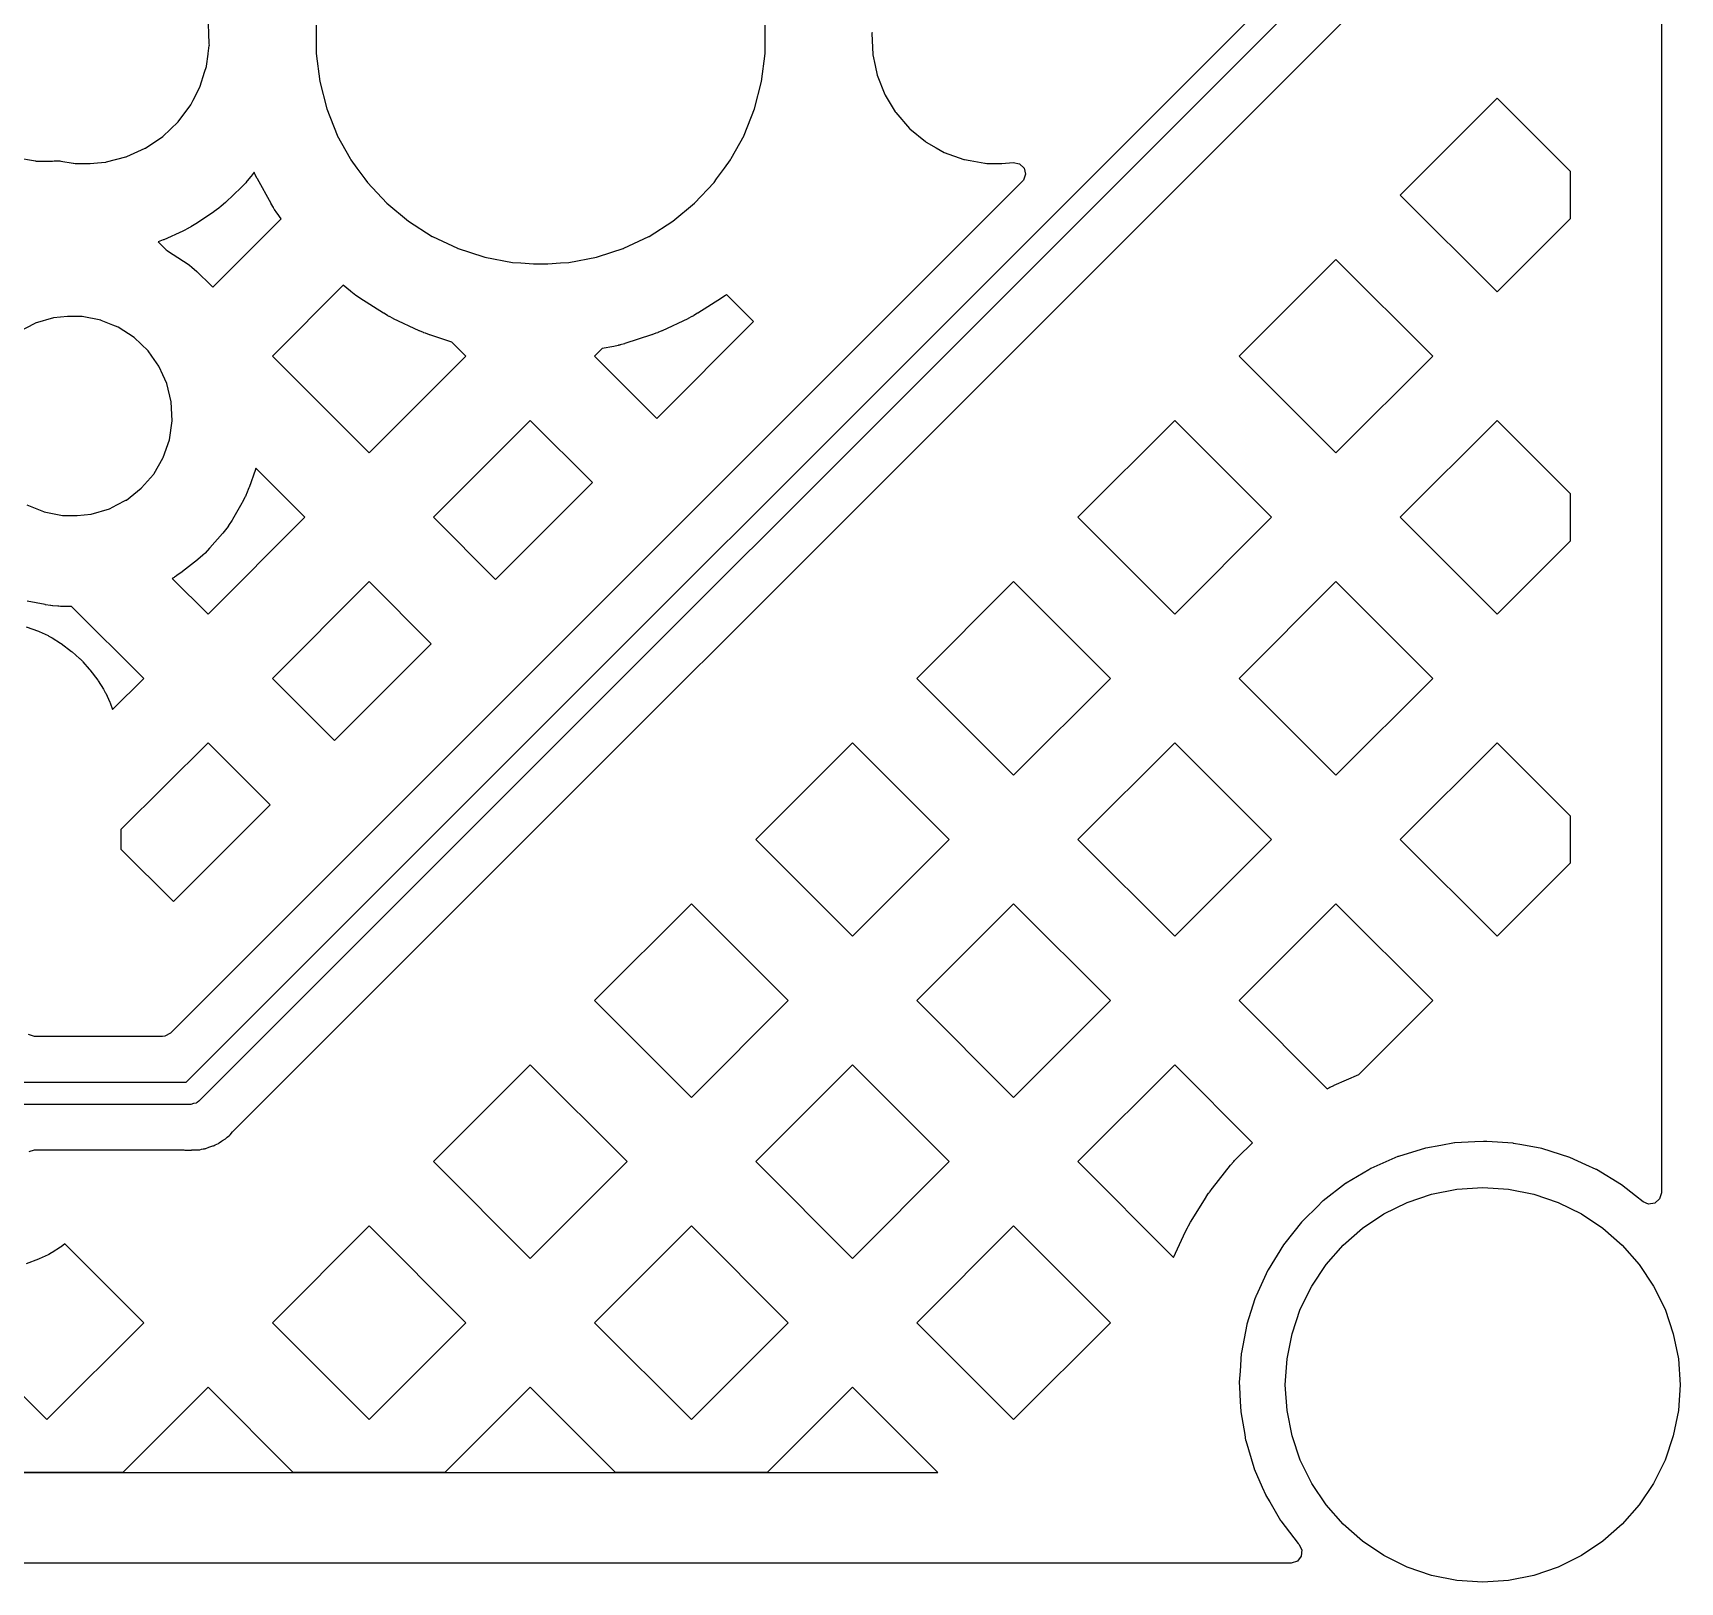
# Model space of a CAD drawing. Extents: x 124.3 to 210.2, y -114.7 to -26.3.
# Drawn here: x 191.84 to 210.2, y -114.7 to -97.43 of the extents above; entities that cross this region are included whole.
import ezdxf

# ---------------------------------------------------------------- set-up
doc = ezdxf.new("R2010")
doc.units = 0
doc.layers.add('BLACK', color=7, linetype='CONTINUOUS')

msp = doc.modelspace()

# ---------------------------------------------------------------- linework, layer by layer
at = {"layer": 'BLACK', "linetype": 'CONTINUOUS'}
for p, q in [((209.992, -30.6388), (209.992, -110.361)), ((193.548, -109.125), (208.375, -94.2982)), ((208.588, -94.4384), (193.688, -109.338)), ((204.509, -99.2372), (208.892, -94.8537)), ((193.802, -97.4358), (193.798, -97.3308)), ((193.806, -97.5513), (193.802, -97.4358)), ((194.998, -97.3426), (194.998, -97.6574)), ((200.002, -97.6574), (200.002, -97.3426)), ((201.194, -97.424), (201.193, -97.4346)), ((201.193, -97.4346), (201.202, -97.6692)), ((193.776, -97.7982), (193.794, -97.6662)), ((193.794, -97.6662), (193.795, -97.6574)), ((193.795, -97.6574), (193.806, -97.5707)), ((193.807, -97.5654), (193.806, -97.5513)), ((193.806, -97.5707), (193.807, -97.5654)), ((193.806, -97.5707), (193.806, -97.5707)), ((194.998, -97.6574), (195.037, -97.9698)), ((199.963, -97.9698), (200.002, -97.6574)), ((201.202, -97.6692), (201.203, -97.6744)), ((193.754, -97.8679), (193.775, -97.8033)), ((193.775, -97.8033), (193.776, -97.7982)), ((201.203, -97.6744), (201.228, -97.7929)), ((201.228, -97.7929), (201.25, -97.899)), ((193.628, -98.1772), (193.704, -98.0271)), ((193.704, -98.0271), (193.706, -98.0224)), ((193.704, -98.0271), (193.704, -98.0271)), ((193.706, -98.0224), (193.754, -97.8679)), ((195.037, -97.9698), (195.115, -98.2748)), ((199.885, -98.2748), (199.963, -97.9698)), ((201.25, -97.899), (201.336, -98.1174)), ((193.6, -98.2317), (193.628, -98.1772)), ((201.336, -98.1174), (201.339, -98.1219)), ((201.339, -98.1219), (201.452, -98.3075)), ((208.16, -98.1581), (207.081, -99.2372)), ((208.977, -98.9757), (208.16, -98.1581)), ((193.46, -98.42), (193.6, -98.2317)), ((195.115, -98.2748), (195.231, -98.5676)), ((199.769, -98.5676), (199.885, -98.2748)), ((201.452, -98.3075), (201.458, -98.3181)), ((201.458, -98.3181), (201.612, -98.4954)), ((193.095, -98.7132), (193.29, -98.5821)), ((193.29, -98.5821), (193.46, -98.42)), ((195.231, -98.5676), (195.233, -98.571)), ((195.233, -98.571), (195.233, -98.571)), ((195.233, -98.571), (195.375, -98.8294)), ((199.625, -98.8294), (199.767, -98.571)), ((199.767, -98.571), (199.769, -98.5676)), ((199.767, -98.571), (199.767, -98.571)), ((201.612, -98.4954), (201.616, -98.4988)), ((201.616, -98.4988), (201.789, -98.6409)), ((192.886, -98.8075), (193.09, -98.7154)), ((193.09, -98.7154), (193.095, -98.7132)), ((193.09, -98.7154), (193.09, -98.7154)), ((201.789, -98.6409), (201.789, -98.6409)), ((201.789, -98.6409), (201.794, -98.6443)), ((201.794, -98.6443), (201.798, -98.6469)), ((201.798, -98.6469), (201.798, -98.6469)), ((201.798, -98.6469), (201.909, -98.7099)), ((201.909, -98.7099), (201.998, -98.7605)), ((201.998, -98.7605), (202.218, -98.8406)), ((191.65, -98.8173), (191.868, -98.8566)), ((191.868, -98.8566), (191.868, -98.8566)), ((191.868, -98.8566), (191.872, -98.8574)), ((191.872, -98.8574), (191.889, -98.8582)), ((191.889, -98.8582), (191.894, -98.8584)), ((191.894, -98.8584), (191.894, -98.8584)), ((191.894, -98.8584), (191.896, -98.8585)), ((191.896, -98.8585), (192.058, -98.8585)), ((192.058, -98.8585), (192.078, -98.8568)), ((192.078, -98.8568), (192.109, -98.8542)), ((192.109, -98.8542), (192.142, -98.8557)), ((192.142, -98.8557), (192.152, -98.8576)), ((192.152, -98.8576), (192.289, -98.8823)), ((192.289, -98.8823), (192.293, -98.8825)), ((192.293, -98.8825), (192.293, -98.8825)), ((192.293, -98.8825), (192.312, -98.8834)), ((192.312, -98.8834), (192.312, -98.8834)), ((192.312, -98.8834), (192.314, -98.8835)), ((192.314, -98.8835), (192.479, -98.8835)), ((192.479, -98.8835), (192.56, -98.8766)), ((192.56, -98.8766), (192.649, -98.8691)), ((192.649, -98.8691), (192.654, -98.8687)), ((192.649, -98.8691), (192.649, -98.8691)), ((192.654, -98.8687), (192.659, -98.8673)), ((192.659, -98.8673), (192.876, -98.811)), ((192.659, -98.8673), (192.659, -98.8673)), ((192.876, -98.811), (192.881, -98.8097)), ((192.876, -98.811), (192.876, -98.811)), ((192.881, -98.8097), (192.886, -98.8075)), ((192.886, -98.8075), (192.886, -98.8075)), ((195.375, -98.8294), (195.383, -98.8435)), ((195.383, -98.8435), (195.45, -98.9363)), ((195.45, -98.9363), (195.539, -99.0576)), ((199.461, -99.0576), (199.55, -98.9363)), ((199.55, -98.9363), (199.617, -98.8435)), ((199.617, -98.8435), (199.625, -98.8294)), ((202.218, -98.8406), (202.224, -98.8415)), ((202.224, -98.8415), (202.224, -98.8415)), ((202.224, -98.8415), (202.286, -98.8527)), ((202.286, -98.8527), (202.449, -98.8823)), ((202.449, -98.8823), (202.453, -98.8825)), ((202.453, -98.8825), (202.453, -98.8825)), ((202.453, -98.8825), (202.472, -98.8834)), ((202.472, -98.8834), (202.472, -98.8834)), ((202.472, -98.8834), (202.474, -98.8835)), ((202.474, -98.8835), (202.639, -98.8835)), ((202.639, -98.8835), (202.767, -98.8726)), ((202.767, -98.8726), (202.837, -98.8868)), ((202.837, -98.8868), (202.888, -98.9363)), ((202.888, -98.9363), (202.904, -99.0055)), ((194.208, -99.1035), (194.164, -99.15)), ((194.212, -99.0996), (194.208, -99.1035)), ((194.226, -99.0837), (194.212, -99.0996)), ((194.23, -99.0796), (194.226, -99.0837)), ((194.27, -99.0295), (194.23, -99.0796)), ((194.273, -99.0253), (194.27, -99.0295)), ((194.306, -98.9815), (194.273, -99.0253)), ((194.309, -98.9884), (194.306, -98.9815)), ((194.311, -98.992), (194.309, -98.9884)), ((194.317, -99.0064), (194.311, -98.992)), ((194.319, -99.0099), (194.317, -99.0064)), ((194.341, -99.0526), (194.319, -99.0099)), ((194.343, -99.0561), (194.341, -99.0526)), ((194.494, -99.332), (194.343, -99.0561)), ((195.539, -99.0576), (195.568, -99.0982)), ((195.568, -99.0982), (195.784, -99.3278)), ((202.867, -99.0873), (198.119, -103.836)), ((199.216, -99.3278), (199.432, -99.0982)), ((199.432, -99.0982), (199.461, -99.0576)), ((202.88, -99.0723), (202.867, -99.0873)), ((202.904, -99.0055), (202.88, -99.0723)), ((208.977, -99.4987), (208.977, -98.9757)), ((193.986, -99.3194), (193.938, -99.3619)), ((193.99, -99.3158), (193.986, -99.3194)), ((194.16, -99.1537), (193.99, -99.3158)), ((194.073, -109.673), (204.509, -99.2372)), ((194.164, -99.15), (194.16, -99.1537)), ((207.081, -99.2372), (208.16, -100.316)), ((193.856, -99.4232), (193.662, -99.5544)), ((193.846, -100.262), (194.607, -99.5007)), ((193.861, -99.4202), (193.856, -99.4232)), ((193.913, -99.382), (193.861, -99.4202)), ((193.917, -99.3787), (193.913, -99.382)), ((193.933, -99.3653), (193.917, -99.3787)), ((193.938, -99.3619), (193.933, -99.3653)), ((194.496, -99.3354), (194.494, -99.332)), ((194.521, -99.3767), (194.496, -99.3354)), ((194.523, -99.38), (194.521, -99.3767)), ((194.531, -99.3934), (194.523, -99.38)), ((194.533, -99.3967), (194.531, -99.3934)), ((194.56, -99.4363), (194.533, -99.3967)), ((194.563, -99.4395), (194.56, -99.4363)), ((194.607, -99.5007), (194.563, -99.4395)), ((195.784, -99.3278), (196.026, -99.5285)), ((198.974, -99.5285), (199.216, -99.3278)), ((208.16, -100.316), (208.977, -99.4987)), ((193.512, -99.6378), (193.298, -99.7342)), ((193.517, -99.6355), (193.512, -99.6378)), ((193.574, -99.6065), (193.517, -99.6355)), ((193.579, -99.604), (193.574, -99.6065)), ((193.598, -99.5937), (193.579, -99.604)), ((193.602, -99.591), (193.598, -99.5937)), ((193.657, -99.5573), (193.602, -99.591)), ((193.662, -99.5544), (193.657, -99.5573)), ((196.026, -99.5285), (196.292, -99.6972)), ((198.708, -99.6972), (198.974, -99.5285)), ((193.293, -99.7363), (193.235, -99.7595)), ((193.235, -99.7595), (193.324, -99.8486)), ((193.298, -99.7342), (193.293, -99.7363)), ((193.324, -99.8486), (193.337, -99.8564)), ((193.337, -99.8564), (193.342, -99.8595)), ((193.342, -99.8595), (193.52, -99.9743)), ((196.292, -99.6972), (196.296, -99.6989)), ((196.296, -99.6989), (196.296, -99.6989)), ((196.296, -99.6989), (196.573, -99.8296)), ((196.573, -99.8296), (196.573, -99.8296)), ((196.573, -99.8296), (196.577, -99.8313)), ((196.577, -99.8313), (196.581, -99.8325)), ((196.581, -99.8325), (196.581, -99.8325)), ((196.581, -99.8325), (196.706, -99.8731)), ((196.706, -99.8731), (196.876, -99.9286)), ((198.124, -99.9286), (198.294, -99.8731)), ((198.294, -99.8731), (198.419, -99.8325)), ((198.419, -99.8325), (198.423, -99.8313)), ((198.419, -99.8325), (198.419, -99.8325)), ((198.423, -99.8313), (198.427, -99.8296)), ((198.427, -99.8296), (198.704, -99.6989)), ((198.427, -99.8296), (198.427, -99.8296)), ((198.704, -99.6989), (198.708, -99.6972)), ((198.704, -99.6989), (198.704, -99.6989)), ((193.52, -99.9743), (193.525, -99.9776)), ((193.525, -99.9776), (193.584, -100.02)), ((193.584, -100.02), (193.589, -100.023)), ((193.589, -100.023), (193.608, -100.038)), ((193.608, -100.038), (193.612, -100.042)), ((193.612, -100.042), (193.667, -100.09)), ((196.876, -99.9286), (197.186, -99.9876)), ((197.186, -99.9876), (197.279, -99.9935)), ((197.279, -99.9935), (197.419, -100.002)), ((197.419, -100.002), (197.419, -100.002)), ((197.419, -100.002), (197.421, -100.002)), ((197.421, -100.002), (197.579, -100.002)), ((197.579, -100.002), (197.581, -100.002)), ((197.581, -100.002), (197.721, -99.9935)), ((197.581, -100.002), (197.581, -100.002)), ((197.721, -99.9935), (197.814, -99.9876)), ((197.814, -99.9876), (198.124, -99.9286)), ((206.364, -99.9542), (205.285, -101.033)), ((207.443, -101.033), (206.364, -99.9542)), ((193.667, -100.09), (193.671, -100.094)), ((193.671, -100.094), (193.824, -100.24)), ((193.824, -100.24), (193.828, -100.244)), ((193.828, -100.244), (193.846, -100.262)), ((195.299, -100.243), (194.509, -101.033)), ((195.38, -100.31), (195.299, -100.243)), ((195.383, -100.312), (195.38, -100.31)), ((195.421, -100.342), (195.383, -100.312)), ((195.424, -100.344), (195.421, -100.342)), ((195.437, -100.353), (195.424, -100.344)), ((195.44, -100.356), (195.437, -100.353)), ((195.48, -100.382), (195.44, -100.356)), ((195.483, -100.385), (195.48, -100.382)), ((195.749, -100.553), (195.483, -100.385)), ((199.517, -100.385), (199.251, -100.553)), ((199.52, -100.382), (199.517, -100.385)), ((199.56, -100.356), (199.52, -100.382)), ((199.563, -100.353), (199.56, -100.356)), ((199.572, -100.347), (199.563, -100.353)), ((199.873, -100.647), (199.572, -100.347)), ((192.069, -100.607), (191.866, -100.666)), ((192.227, -100.591), (192.069, -100.607)), ((192.383, -100.591), (192.227, -100.591)), ((192.389, -100.592), (192.383, -100.591)), ((192.596, -100.632), (192.389, -100.592)), ((195.752, -100.555), (195.749, -100.553)), ((195.793, -100.58), (195.752, -100.555)), ((195.797, -100.582), (195.793, -100.58)), ((195.811, -100.589), (195.797, -100.582)), ((195.814, -100.591), (195.811, -100.589)), ((195.857, -100.613), (195.814, -100.591)), ((199.186, -100.591), (199.143, -100.613)), ((199.189, -100.589), (199.186, -100.591)), ((199.203, -100.582), (199.189, -100.589)), ((199.207, -100.58), (199.203, -100.582)), ((199.248, -100.555), (199.207, -100.58)), ((199.251, -100.553), (199.248, -100.555)), ((191.861, -100.669), (191.684, -100.76)), ((191.866, -100.666), (191.861, -100.669)), ((191.861, -100.669), (191.861, -100.669)), ((192.602, -100.635), (192.596, -100.632)), ((192.732, -100.687), (192.602, -100.635)), ((192.602, -100.635), (192.602, -100.635)), ((192.792, -100.711), (192.732, -100.687)), ((192.97, -100.826), (192.792, -100.711)), ((195.86, -100.615), (195.857, -100.613)), ((196.145, -100.749), (195.86, -100.615)), ((196.149, -100.75), (196.145, -100.749)), ((196.193, -100.769), (196.149, -100.75)), ((196.196, -100.771), (196.193, -100.769)), ((196.211, -100.777), (196.196, -100.771)), ((196.215, -100.778), (196.211, -100.777)), ((196.26, -100.794), (196.215, -100.778)), ((198.785, -100.778), (198.74, -100.794)), ((198.789, -100.777), (198.785, -100.778)), ((198.804, -100.771), (198.789, -100.777)), ((198.794, -101.726), (199.873, -100.647)), ((198.807, -100.769), (198.804, -100.771)), ((198.851, -100.75), (198.807, -100.769)), ((198.855, -100.749), (198.851, -100.75)), ((199.14, -100.615), (198.855, -100.749)), ((199.143, -100.613), (199.14, -100.615)), ((193.123, -100.972), (192.97, -100.826)), ((193.166, -101.033), (193.123, -100.972)), ((196.264, -100.796), (196.26, -100.794)), ((196.509, -100.875), (196.264, -100.796)), ((196.667, -101.033), (196.509, -100.875)), ((198.185, -100.949), (198.101, -101.033)), ((198.314, -100.925), (198.185, -100.949)), ((198.317, -100.924), (198.314, -100.925)), ((198.364, -100.913), (198.317, -100.924)), ((198.368, -100.912), (198.364, -100.913)), ((198.383, -100.909), (198.368, -100.912)), ((198.387, -100.907), (198.383, -100.909)), ((198.433, -100.894), (198.387, -100.907)), ((198.437, -100.893), (198.433, -100.894)), ((198.736, -100.796), (198.437, -100.893)), ((198.74, -100.794), (198.736, -100.796)), ((193.245, -101.145), (193.166, -101.033)), ((193.248, -101.15), (193.245, -101.145)), ((193.29, -101.242), (193.248, -101.15)), ((194.509, -101.033), (195.588, -102.112)), ((195.588, -102.112), (196.667, -101.033)), ((198.101, -101.033), (198.794, -101.726)), ((205.285, -101.033), (206.364, -102.112)), ((206.364, -102.112), (207.443, -101.033)), ((193.333, -101.337), (193.29, -101.242)), ((193.382, -101.543), (193.333, -101.337)), ((193.392, -101.754), (193.382, -101.543)), ((193.362, -101.964), (193.392, -101.754)), ((197.384, -101.75), (196.305, -102.829)), ((198.077, -102.443), (197.384, -101.75)), ((204.568, -101.75), (203.489, -102.829)), ((205.647, -102.829), (204.568, -101.75)), ((208.16, -101.75), (207.081, -102.829)), ((208.977, -102.568), (208.16, -101.75)), ((193.292, -102.164), (193.362, -101.964)), ((193.19, -102.341), (193.289, -102.169)), ((193.289, -102.169), (193.292, -102.164)), ((193.052, -102.502), (193.183, -102.351)), ((193.183, -102.351), (193.187, -102.347)), ((193.187, -102.347), (193.19, -102.341)), ((193.19, -102.341), (193.19, -102.341)), ((194.32, -102.296), (194.25, -102.496)), ((194.322, -102.291), (194.32, -102.296)), ((194.324, -102.283), (194.322, -102.291)), ((194.871, -102.829), (194.324, -102.283)), ((196.998, -103.522), (198.077, -102.443)), ((192.882, -102.637), (193.048, -102.506)), ((193.048, -102.506), (193.052, -102.502)), ((193.052, -102.502), (193.052, -102.502)), ((194.206, -102.602), (194.173, -102.666)), ((194.209, -102.596), (194.206, -102.602)), ((194.219, -102.575), (194.209, -102.596)), ((194.221, -102.569), (194.219, -102.575)), ((194.248, -102.502), (194.221, -102.569)), ((194.25, -102.496), (194.248, -102.502)), ((208.977, -103.091), (208.977, -102.568)), ((191.773, -102.691), (191.958, -102.765)), ((191.958, -102.765), (191.958, -102.765)), ((191.958, -102.765), (191.964, -102.768)), ((191.964, -102.768), (192.171, -102.808)), ((192.171, -102.808), (192.177, -102.808)), ((192.177, -102.808), (192.333, -102.808)), ((192.333, -102.808), (192.491, -102.793)), ((192.491, -102.793), (192.694, -102.734)), ((192.694, -102.734), (192.777, -102.691)), ((192.777, -102.691), (192.876, -102.64)), ((192.876, -102.64), (192.882, -102.637)), ((192.876, -102.64), (192.876, -102.64)), ((194.17, -102.671), (194.064, -102.854)), ((194.173, -102.666), (194.17, -102.671)), ((193.792, -103.908), (194.871, -102.829)), ((194.001, -102.95), (193.956, -103.007)), ((194.005, -102.945), (194.001, -102.95)), ((194.019, -102.925), (194.005, -102.945)), ((194.022, -102.92), (194.019, -102.925)), ((194.061, -102.86), (194.022, -102.92)), ((194.064, -102.854), (194.061, -102.86)), ((196.305, -102.829), (196.998, -103.522)), ((203.489, -102.829), (204.568, -103.908)), ((204.568, -103.908), (205.647, -102.829)), ((207.081, -102.829), (208.16, -103.908)), ((193.81, -103.175), (193.76, -103.228)), ((193.814, -103.171), (193.81, -103.175)), ((193.952, -103.011), (193.814, -103.171)), ((193.956, -103.007), (193.952, -103.011)), ((208.16, -103.908), (208.977, -103.091)), ((193.674, -103.304), (193.508, -103.434)), ((193.679, -103.3), (193.674, -103.304)), ((193.734, -103.253), (193.679, -103.3)), ((193.738, -103.249), (193.734, -103.253)), ((193.755, -103.232), (193.738, -103.249)), ((193.76, -103.228), (193.755, -103.232)), ((193.414, -103.499), (193.394, -103.511)), ((193.394, -103.511), (193.792, -103.908)), ((193.419, -103.496), (193.414, -103.499)), ((193.439, -103.483), (193.419, -103.496)), ((193.444, -103.48), (193.439, -103.483)), ((193.503, -103.438), (193.444, -103.48)), ((193.508, -103.434), (193.503, -103.438)), ((195.588, -103.546), (194.509, -104.625)), ((196.281, -104.239), (195.588, -103.546)), ((202.772, -103.546), (201.693, -104.625)), ((203.851, -104.625), (202.772, -103.546)), ((206.364, -103.546), (205.285, -104.625)), ((207.443, -104.625), (206.364, -103.546)), ((191.977, -103.803), (191.777, -103.764)), ((191.981, -103.804), (191.977, -103.803)), ((192.036, -103.813), (191.981, -103.804)), ((192.04, -103.813), (192.036, -103.813)), ((192.058, -103.816), (192.04, -103.813)), ((192.063, -103.816), (192.058, -103.816)), ((192.117, -103.821), (192.063, -103.816)), ((192.122, -103.821), (192.117, -103.821)), ((192.127, -103.821), (192.122, -103.821)), ((192.129, -103.821), (192.127, -103.821)), ((192.148, -103.822), (192.129, -103.821)), ((192.149, -103.822), (192.148, -103.822)), ((192.155, -103.822), (192.149, -103.822)), ((192.157, -103.822), (192.155, -103.822)), ((192.175, -103.822), (192.157, -103.822)), ((192.177, -103.822), (192.175, -103.822)), ((192.272, -103.822), (192.177, -103.822)), ((193.075, -104.625), (192.272, -103.822)), ((198.119, -103.836), (193.374, -108.58)), ((191.766, -104.049), (191.903, -104.1)), ((191.903, -104.1), (191.911, -104.103)), ((191.911, -104.103), (192.009, -104.148)), ((192.009, -104.148), (192.017, -104.153)), ((192.017, -104.153), (192.049, -104.17)), ((192.049, -104.17), (192.056, -104.174)), ((192.056, -104.174), (192.147, -104.233)), ((192.147, -104.233), (192.155, -104.238)), ((192.155, -104.238), (192.271, -104.325)), ((195.202, -105.318), (196.281, -104.239)), ((192.271, -104.325), (192.278, -104.331)), ((192.278, -104.331), (192.36, -104.402)), ((192.36, -104.402), (192.367, -104.408)), ((192.367, -104.408), (192.392, -104.433)), ((192.392, -104.433), (192.398, -104.44)), ((192.398, -104.44), (192.469, -104.522)), ((192.469, -104.522), (192.475, -104.529)), ((192.475, -104.529), (192.562, -104.645)), ((192.562, -104.645), (192.567, -104.653)), ((192.728, -104.972), (193.075, -104.625)), ((194.509, -104.625), (195.202, -105.318)), ((201.693, -104.625), (202.772, -105.704)), ((202.772, -105.704), (203.851, -104.625)), ((205.285, -104.625), (206.364, -105.704)), ((206.364, -105.704), (207.443, -104.625)), ((192.567, -104.653), (192.626, -104.744)), ((192.626, -104.744), (192.63, -104.751)), ((192.63, -104.751), (192.647, -104.783)), ((192.647, -104.783), (192.652, -104.791)), ((192.652, -104.791), (192.697, -104.889)), ((192.697, -104.889), (192.7, -104.897)), ((192.7, -104.897), (192.728, -104.972)), ((193.792, -105.342), (192.822, -106.311)), ((194.485, -106.035), (193.792, -105.342)), ((200.976, -105.342), (199.897, -106.421)), ((202.055, -106.421), (200.976, -105.342)), ((204.568, -105.342), (203.489, -106.421)), ((205.647, -106.421), (204.568, -105.342)), ((208.16, -105.342), (207.081, -106.421)), ((208.977, -106.16), (208.16, -105.342)), ((193.406, -107.114), (194.485, -106.035)), ((208.977, -106.683), (208.977, -106.16)), ((192.822, -106.452), (192.821, -106.493)), ((192.822, -106.311), (192.822, -106.448)), ((192.822, -106.448), (192.822, -106.452)), ((199.897, -106.421), (200.976, -107.5)), ((200.976, -107.5), (202.055, -106.421)), ((203.489, -106.421), (204.568, -107.5)), ((204.568, -107.5), (205.647, -106.421)), ((207.081, -106.421), (208.16, -107.5)), ((192.82, -106.513), (192.819, -106.528)), ((192.819, -106.528), (193.406, -107.114)), ((192.821, -106.496), (192.82, -106.51)), ((192.82, -106.51), (192.82, -106.513)), ((192.821, -106.493), (192.821, -106.496)), ((208.16, -107.5), (208.977, -106.683)), ((199.18, -107.138), (198.101, -108.217)), ((200.259, -108.217), (199.18, -107.138)), ((202.772, -107.138), (201.693, -108.217)), ((203.851, -108.217), (202.772, -107.138)), ((206.364, -107.138), (205.285, -108.217)), ((207.443, -108.217), (206.364, -107.138)), ((198.101, -108.217), (199.18, -109.296)), ((199.18, -109.296), (200.259, -108.217)), ((201.693, -108.217), (202.772, -109.296)), ((202.772, -109.296), (203.851, -108.217)), ((205.285, -108.217), (206.268, -109.2)), ((206.621, -109.04), (207.443, -108.217)), ((191.858, -108.617), (191.79, -108.596)), ((193.285, -108.617), (191.858, -108.617)), ((193.312, -108.614), (193.285, -108.617)), ((193.374, -108.58), (193.312, -108.614)), ((197.384, -108.934), (196.305, -110.013)), ((198.463, -110.013), (197.384, -108.934)), ((200.976, -108.934), (199.897, -110.013)), ((202.055, -110.013), (200.976, -108.934)), ((204.568, -108.934), (203.489, -110.013)), ((205.435, -109.802), (204.568, -108.934)), ((206.345, -109.161), (206.621, -109.04)), ((191.3, -109.125), (193.548, -109.125)), ((206.268, -109.2), (206.28, -109.193)), ((206.28, -109.193), (206.284, -109.191)), ((206.284, -109.191), (206.297, -109.184)), ((206.297, -109.184), (206.301, -109.183)), ((206.301, -109.183), (206.342, -109.163)), ((206.342, -109.163), (206.345, -109.161)), ((193.6, -109.375), (191.3, -109.375)), ((193.63, -109.366), (193.6, -109.375)), ((193.66, -109.36), (193.63, -109.366)), ((193.665, -109.356), (193.66, -109.36)), ((193.668, -109.355), (193.665, -109.356)), ((193.671, -109.352), (193.668, -109.355)), ((193.688, -109.338), (193.671, -109.352)), ((193.917, -109.802), (193.943, -109.784)), ((193.943, -109.784), (193.953, -109.777)), ((193.953, -109.777), (193.985, -109.759)), ((193.985, -109.759), (193.991, -109.755)), ((193.985, -109.759), (193.985, -109.759)), ((193.991, -109.755), (194.006, -109.74)), ((194.006, -109.74), (194.021, -109.727)), ((194.021, -109.727), (194.031, -109.72)), ((194.031, -109.72), (194.037, -109.715)), ((194.037, -109.715), (194.065, -109.681)), ((194.065, -109.681), (194.073, -109.673)), ((208.01, -109.787), (207.913, -109.792)), ((208.014, -109.787), (208.01, -109.787)), ((208.01, -109.787), (208.01, -109.787)), ((208.018, -109.787), (208.014, -109.787)), ((208.047, -109.789), (208.018, -109.787)), ((208.34, -109.808), (208.047, -109.789)), ((191.798, -109.899), (191.858, -109.883)), ((191.858, -109.883), (193.521, -109.883)), ((193.521, -109.883), (193.532, -109.884)), ((193.532, -109.884), (193.54, -109.886)), ((193.54, -109.886), (193.548, -109.885)), ((193.548, -109.885), (193.608, -109.884)), ((193.548, -109.885), (193.548, -109.885)), ((193.608, -109.884), (193.612, -109.883)), ((193.612, -109.883), (193.64, -109.883)), ((193.64, -109.883), (193.644, -109.883)), ((193.644, -109.883), (193.656, -109.882)), ((193.644, -109.883), (193.644, -109.883)), ((193.656, -109.882), (193.688, -109.881)), ((193.688, -109.881), (193.692, -109.881)), ((193.692, -109.881), (193.7, -109.881)), ((193.7, -109.881), (193.719, -109.875)), ((193.719, -109.875), (193.739, -109.871)), ((193.739, -109.871), (193.751, -109.869)), ((193.751, -109.869), (193.759, -109.868)), ((193.751, -109.869), (193.751, -109.869)), ((193.759, -109.868), (193.766, -109.866)), ((193.766, -109.866), (193.8, -109.852)), ((193.766, -109.866), (193.766, -109.866)), ((193.8, -109.852), (193.811, -109.848)), ((193.811, -109.848), (193.846, -109.838)), ((193.846, -109.838), (193.854, -109.836)), ((193.846, -109.838), (193.846, -109.838)), ((193.854, -109.836), (193.86, -109.832)), ((193.86, -109.832), (193.871, -109.826)), ((193.86, -109.832), (193.86, -109.832)), ((193.871, -109.826), (193.889, -109.817)), ((193.889, -109.817), (193.908, -109.81)), ((193.908, -109.81), (193.917, -109.802)), ((205.238, -109.998), (205.269, -109.964)), ((205.269, -109.964), (205.272, -109.962)), ((205.272, -109.962), (205.435, -109.802)), ((207.054, -109.957), (206.755, -110.089)), ((207.063, -109.954), (207.054, -109.957)), ((207.363, -109.863), (207.063, -109.954)), ((207.367, -109.862), (207.363, -109.863)), ((207.363, -109.863), (207.363, -109.863)), ((207.533, -109.832), (207.367, -109.862)), ((207.684, -109.805), (207.533, -109.832)), ((207.688, -109.805), (207.684, -109.805)), ((207.684, -109.805), (207.684, -109.805)), ((207.913, -109.792), (207.688, -109.805)), ((208.344, -109.809), (208.34, -109.808)), ((208.435, -109.826), (208.344, -109.809)), ((208.344, -109.809), (208.344, -109.809)), ((208.661, -109.868), (208.435, -109.826)), ((208.972, -109.967), (208.661, -109.868)), ((209.149, -110.047), (208.972, -109.967)), ((196.305, -110.013), (197.384, -111.093)), ((197.384, -111.093), (198.463, -110.013)), ((199.897, -110.013), (200.976, -111.093)), ((200.976, -111.093), (202.055, -110.013)), ((203.489, -110.013), (204.555, -111.08)), ((204.987, -110.308), (205.19, -110.052)), ((205.19, -110.052), (205.193, -110.049)), ((205.193, -110.049), (205.223, -110.014)), ((205.223, -110.014), (205.225, -110.012)), ((205.225, -110.012), (205.235, -110)), ((205.235, -110), (205.238, -109.998)), ((206.73, -110.104), (206.478, -110.254)), ((206.755, -110.089), (206.73, -110.104)), ((209.266, -110.1), (209.149, -110.047)), ((209.27, -110.102), (209.266, -110.1)), ((209.266, -110.1), (209.266, -110.1)), ((209.549, -110.272), (209.27, -110.102)), ((204.957, -110.348), (204.985, -110.311)), ((204.985, -110.311), (204.987, -110.308)), ((206.472, -110.258), (206.222, -110.451)), ((206.475, -110.256), (206.472, -110.258)), ((206.478, -110.254), (206.475, -110.256)), ((206.478, -110.254), (206.478, -110.254)), ((207.431, -110.375), (207.713, -110.319)), ((207.713, -110.319), (208, -110.3)), ((208, -110.3), (208.287, -110.319)), ((208.287, -110.319), (208.569, -110.375)), ((209.703, -110.393), (209.549, -110.272)), ((204.745, -110.686), (204.917, -110.408)), ((204.917, -110.408), (204.919, -110.404)), ((204.919, -110.404), (204.944, -110.366)), ((204.944, -110.366), (204.946, -110.363)), ((204.946, -110.363), (204.955, -110.351)), ((204.955, -110.351), (204.957, -110.348)), ((206.158, -110.513), (206.007, -110.661)), ((206.216, -110.455), (206.158, -110.513)), ((206.222, -110.451), (206.216, -110.455)), ((206.9, -110.595), (207.158, -110.467)), ((207.158, -110.467), (207.431, -110.375)), ((208.569, -110.375), (208.842, -110.467)), ((208.842, -110.467), (209.1, -110.595)), ((209.787, -110.46), (209.703, -110.393)), ((209.848, -110.486), (209.787, -110.46)), ((209.918, -110.476), (209.848, -110.486)), ((209.971, -110.429), (209.918, -110.476)), ((209.992, -110.361), (209.971, -110.429)), ((204.721, -110.729), (204.743, -110.689)), ((204.743, -110.689), (204.745, -110.686)), ((205.981, -110.687), (205.795, -110.921)), ((205.984, -110.684), (205.981, -110.687)), ((205.981, -110.687), (205.981, -110.687)), ((206.007, -110.661), (205.984, -110.684)), ((206.661, -110.755), (206.9, -110.595)), ((209.1, -110.595), (209.339, -110.755)), ((195.588, -110.73), (194.509, -111.81)), ((196.667, -111.81), (195.588, -110.73)), ((199.18, -110.73), (198.101, -111.81)), ((200.259, -111.81), (199.18, -110.73)), ((202.772, -110.73), (201.693, -111.81)), ((203.851, -111.81), (202.772, -110.73)), ((204.555, -111.08), (204.688, -110.793)), ((204.688, -110.793), (204.689, -110.79)), ((204.689, -110.79), (204.71, -110.749)), ((204.71, -110.749), (204.712, -110.745)), ((204.712, -110.745), (204.719, -110.732)), ((204.719, -110.732), (204.721, -110.729)), ((206.444, -110.944), (206.661, -110.755)), ((209.339, -110.755), (209.556, -110.944)), ((192.009, -111.052), (191.911, -111.097)), ((192.017, -111.047), (192.009, -111.052)), ((192.049, -111.03), (192.017, -111.047)), ((192.056, -111.026), (192.049, -111.03)), ((192.147, -110.967), (192.056, -111.026)), ((192.155, -110.962), (192.147, -110.967)), ((192.196, -110.931), (192.155, -110.962)), ((193.075, -111.81), (192.196, -110.931)), ((205.78, -110.94), (205.609, -111.218)), ((205.795, -110.921), (205.78, -110.94)), ((206.255, -111.161), (206.444, -110.944)), ((209.556, -110.944), (209.745, -111.161)), ((191.903, -111.1), (191.766, -111.151)), ((191.911, -111.097), (191.903, -111.1)), ((205.607, -111.221), (205.475, -111.509)), ((205.609, -111.218), (205.607, -111.221)), ((206.095, -111.4), (206.255, -111.161)), ((209.745, -111.161), (209.905, -111.4)), ((205.967, -111.658), (206.095, -111.4)), ((209.905, -111.4), (210.033, -111.658)), ((205.462, -111.544), (205.372, -111.825)), ((205.471, -111.518), (205.462, -111.544)), ((205.472, -111.514), (205.471, -111.518)), ((205.471, -111.518), (205.471, -111.518)), ((205.475, -111.509), (205.472, -111.514)), ((205.875, -111.931), (205.967, -111.658)), ((210.033, -111.658), (210.125, -111.931)), ((190.916, -111.81), (191.995, -112.889)), ((191.995, -112.889), (193.075, -111.81)), ((194.509, -111.81), (195.588, -112.889)), ((195.588, -112.889), (196.667, -111.81)), ((198.101, -111.81), (199.18, -112.889)), ((199.18, -112.889), (200.259, -111.81)), ((201.693, -111.81), (202.772, -112.889)), ((202.772, -112.889), (203.851, -111.81)), ((205.371, -111.829), (205.31, -112.142)), ((205.372, -111.825), (205.371, -111.829)), ((205.371, -111.829), (205.371, -111.829)), ((205.819, -112.213), (205.875, -111.931)), ((210.125, -111.931), (210.181, -112.213)), ((205.309, -112.15), (205.295, -112.349)), ((205.31, -112.146), (205.309, -112.15)), ((205.309, -112.15), (205.309, -112.15)), ((205.31, -112.142), (205.31, -112.142)), ((205.31, -112.142), (205.31, -112.146)), ((205.295, -112.349), (205.287, -112.472)), ((205.8, -112.5), (205.819, -112.213)), ((210.181, -112.213), (210.2, -112.5)), ((193.792, -112.527), (192.841, -113.477)), ((194.742, -113.477), (193.792, -112.527)), ((197.384, -112.527), (196.433, -113.477)), ((198.335, -113.477), (197.384, -112.527)), ((200.976, -112.527), (200.025, -113.477)), ((201.927, -113.477), (200.976, -112.527)), ((205.287, -112.472), (205.289, -112.526)), ((205.289, -112.526), (205.297, -112.688)), ((205.819, -112.787), (205.8, -112.5)), ((210.2, -112.5), (210.181, -112.787)), ((205.297, -112.688), (205.303, -112.798)), ((205.303, -112.798), (205.304, -112.801)), ((205.304, -112.801), (205.304, -112.801)), ((205.304, -112.801), (205.347, -113.054)), ((205.875, -113.069), (205.819, -112.787)), ((210.181, -112.787), (210.125, -113.069)), ((205.347, -113.054), (205.358, -113.12)), ((205.967, -113.342), (205.875, -113.069)), ((210.125, -113.069), (210.033, -113.342)), ((205.358, -113.12), (205.359, -113.123)), ((205.359, -113.123), (205.359, -113.123)), ((205.359, -113.123), (205.448, -113.421)), ((205.448, -113.421), (205.452, -113.433)), ((205.452, -113.433), (205.453, -113.436)), ((205.453, -113.436), (205.453, -113.436)), ((205.453, -113.436), (205.543, -113.641)), ((206.095, -113.6), (205.967, -113.342)), ((210.033, -113.342), (209.905, -113.6)), ((185.656, -113.477), (201.927, -113.477)), ((192.841, -113.477), (191.15, -113.477)), ((196.433, -113.477), (194.742, -113.477)), ((200.025, -113.477), (198.335, -113.477)), ((205.543, -113.641), (205.582, -113.732)), ((206.255, -113.839), (206.095, -113.6)), ((209.905, -113.6), (209.745, -113.839)), ((205.582, -113.732), (205.584, -113.735)), ((205.584, -113.735), (205.584, -113.735)), ((205.584, -113.735), (205.626, -113.806)), ((205.626, -113.806), (205.748, -114.013)), ((206.444, -114.056), (206.255, -113.839)), ((209.745, -113.839), (209.556, -114.056)), ((205.748, -114.013), (205.75, -114.016)), ((205.75, -114.016), (205.944, -114.27)), ((206.661, -114.245), (206.444, -114.056)), ((209.556, -114.056), (209.339, -114.245)), ((205.944, -114.27), (205.944, -114.27)), ((205.944, -114.27), (205.946, -114.273)), ((205.946, -114.273), (205.949, -114.276)), ((205.949, -114.276), (205.949, -114.276)), ((205.949, -114.276), (205.95, -114.278)), ((205.95, -114.278), (205.951, -114.278)), ((205.951, -114.278), (205.951, -114.279)), ((205.951, -114.279), (205.951, -114.279)), ((205.951, -114.279), (205.984, -114.34)), ((205.984, -114.34), (205.978, -114.411)), ((206.9, -114.405), (206.661, -114.245)), ((209.339, -114.245), (209.1, -114.405)), ((205.86, -114.491), (128.636, -114.491)), ((205.867, -114.491), (205.86, -114.491)), ((205.934, -114.467), (205.867, -114.491)), ((205.978, -114.411), (205.934, -114.467)), ((207.158, -114.533), (206.9, -114.405)), ((207.431, -114.625), (207.158, -114.533)), ((208.842, -114.533), (208.569, -114.625)), ((209.1, -114.405), (208.842, -114.533)), ((207.713, -114.681), (207.431, -114.625)), ((208, -114.7), (207.713, -114.681)), ((208.287, -114.681), (208, -114.7)), ((208.569, -114.625), (208.287, -114.681))]:
    msp.add_line(p, q, dxfattribs=at)

doc.saveas('drawing.dxf')
